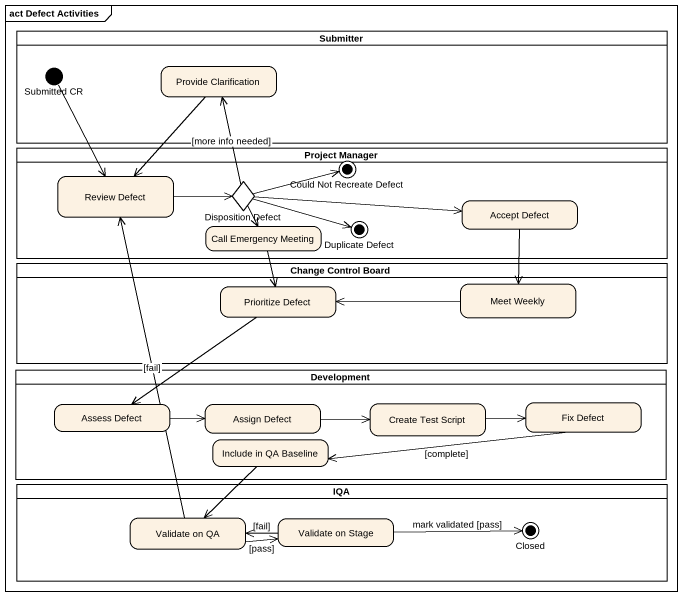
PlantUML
@startuml
mainframe act Defect Activities
hide empty description
state Submitter <<partition>> {
  state "Submitted CR" as Submitted_CR <<start>>
  state "Provide Clarification" as Provide_Clarification
}
state "Project Manager" as Project_Manager <<partition>> {
  state "Could Not Recreate Defect" as Could_Not_Recreate_Defect <<end>>
  state "Review Defect" as Review_Defect
  state "Disposition Defect" as Disposition_Defect <<choice>>
  state "Accept Defect" as Accept_Defect
  state "Call Emergency Meeting" as Call_Emergency_Meeting
  state "Duplicate Defect" as Duplicate_Defect <<end>>
}
state "Change Control Board" as Change_Control_Board <<partition>> {
  state "Prioritize Defect" as Prioritize_Defect
  state "Meet Weekly" as Meet_Weekly
}
state Development <<partition>> {
  state "Assess Defect" as Assess_Defect
  state "Assign Defect" as Assign_Defect
  state "Create Test Script" as Create_Test_Script
  state "Fix Defect" as Fix_Defect
  state "Include in QA Baseline" as Include_in_QA_Baseline
}
state IQA <<partition>> {
  state "Validate on QA" as Validate_on_QA
  state "Validate on Stage" as Validate_on_Stage
  state Closed <<end>>
}
Submitted_CR --> Review_Defect
Provide_Clarification --> Review_Defect
Review_Defect -right-> Disposition_Defect
Disposition_Defect -up-> Provide_Clarification : [more info needed]
Disposition_Defect -right-> Could_Not_Recreate_Defect
Disposition_Defect -right-> Accept_Defect
Disposition_Defect --> Call_Emergency_Meeting
Disposition_Defect -right-> Duplicate_Defect
Accept_Defect --> Meet_Weekly
Call_Emergency_Meeting --> Prioritize_Defect
Prioritize_Defect --> Assess_Defect
Meet_Weekly -left-> Prioritize_Defect
Assess_Defect -right-> Assign_Defect
Assign_Defect -right-> Create_Test_Script
Create_Test_Script -right-> Fix_Defect
Fix_Defect -left-> Include_in_QA_Baseline : [complete]
Include_in_QA_Baseline --> Validate_on_QA
Validate_on_QA -up-> Review_Defect : [fail]
Validate_on_QA -right-> Validate_on_Stage : [pass]
Validate_on_Stage -left-> Validate_on_QA : [fail]
Validate_on_Stage -right-> Closed : mark validated [pass]
@enduml
